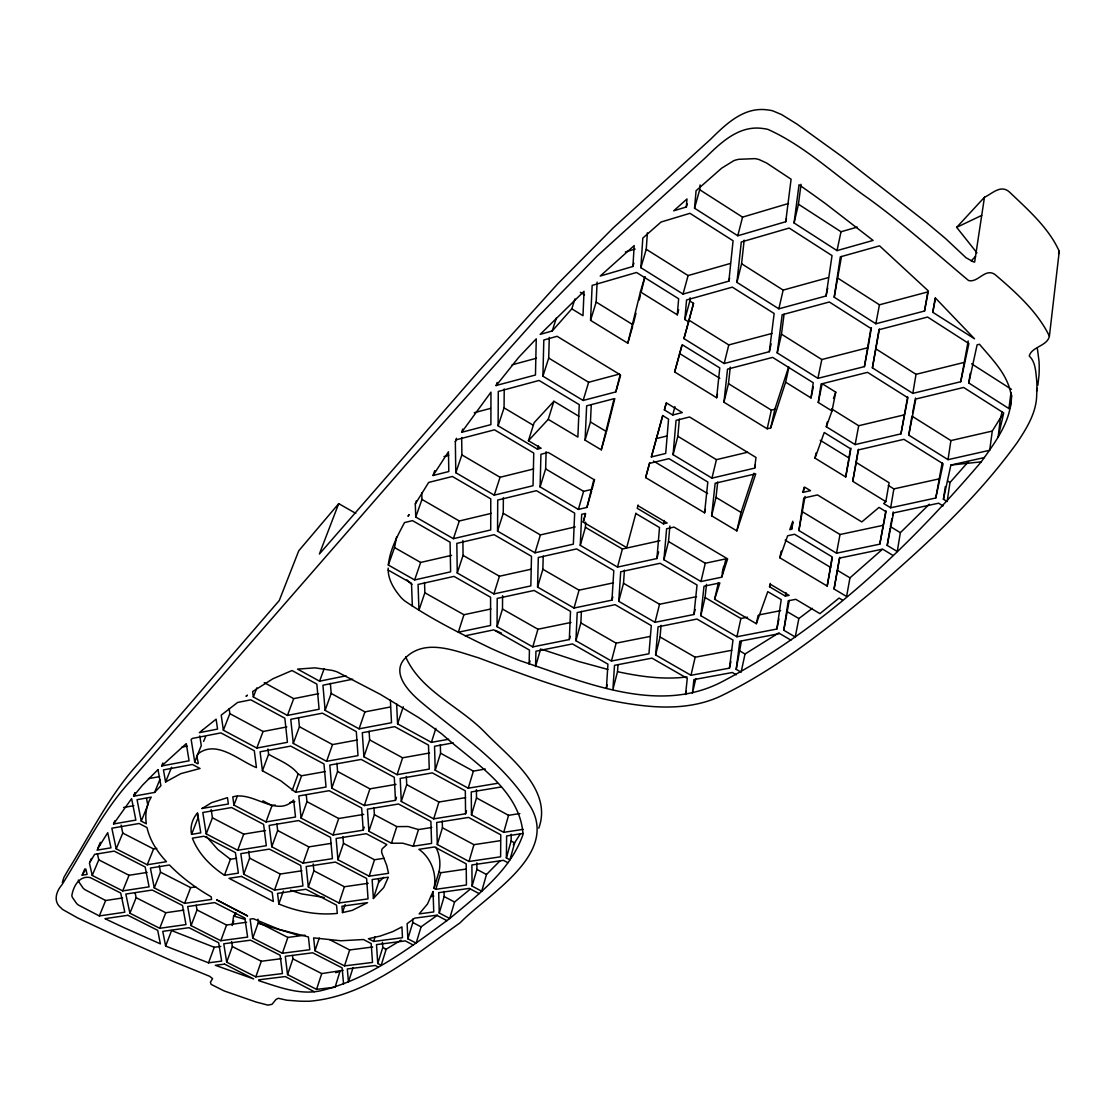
<?xml version="1.0" encoding="UTF-8"?>
<svg xmlns="http://www.w3.org/2000/svg" width="1115" height="1115" viewBox="0 0 1115 1115"><rect width="100%" height="100%" fill="white"/><g stroke="black" fill="none" stroke-linecap="round" stroke-linejoin="round"><path stroke-width="1.5" d="M497.067 626.658L497.206 598.421L534.113 590.462L570.504 611.355L569.319 639.55L532.775 646.895L497.067 626.658L502.489 609.041L502.586 595.717M497.555 531.116L497.722 500.05L536.468 490.684L574.657 513.123L573.347 544.162L534.991 552.803L497.555 531.116L503.241 513.304L503.367 497.75M553.89 401.261L534.155 422.669L528.426 440.69L541.11 448.216L537.444 449.15L498.112 425.818L498.28 391.463L539.075 380.452L579.243 404.634L577.877 437.08L548.232 419.365L553.89 401.261L578.88 416.271M498.112 425.818L504.064 407.853L504.217 388.94M197.439 813.434L197.843 818.298L191.571 834.368L200.784 832.835L197.55 812.933C192.379 818.619 189.885 826.814 191.571 834.368M511.214 834.229L511.13 841.017L514.656 842.926L509.945 859.846L506.377 857.937L506.628 835.943L523.088 833.435M388.187 568.12C387.741 579.256 393.93 589.152 400.898 597.319A30.523 19.554 18.8 0 0 404.466 600.72C431.38 619.132 460.816 633.794 490.14 647.982A427.282 308.98 14.4 0 0 520.329 660.819C583.103 681.418 657.488 715.273 721.684 681.934C822.772 628.999 907.694 548.106 981.228 461.847C995.165 442.279 1012.183 420.299 1011.096 394.919C1007.862 374.57 992.183 359.351 979.458 344.256L977.102 344.842L968.782 382.989L1008.936 408.578L1010.19 408.285L1011.835 395.435M537.569 587.075L538.308 557.5L576.622 548.914L613.808 570.587L611.954 600.121L574.03 608.037L537.569 587.075L542.852 569.263L543.228 556.092M540.106 486.907L540.928 454.279L548.218 452.439L593.877 479.534L586.922 507.409L578.364 509.416L540.106 486.907L545.639 468.913L546.113 451.714M542.907 376.201L543.813 340.019L557.082 336.298L620.135 374.696L615.814 391.909L583.145 400.466L542.907 376.201L548.705 358.082L549.277 337.385M575.925 640.735L577.208 612.539L615.09 604.678L651.299 625.626L648.944 653.766L611.452 661.014L575.925 640.735L580.859 622.923L581.417 611.299M658.603 551.911L656.916 558.531L617.515 567.089L580.274 545.346L581.696 514.322L585.417 513.444L583.257 522.113L626.7 547.618L635.912 513.207M585.082 440.16L586.643 405.832L614.114 398.682L601.264 449.833L585.082 440.16L590.448 421.986L591.271 404.815M632.623 326.514L627.787 343.197L590.546 320.339L592.149 285.398L636.526 272.478L678.645 298.75L677.293 314.82L640.428 291.893L644.804 276.841M580.274 545.346L585.417 527.339L585.668 522.154M590.546 320.339L596.177 302.067L597.124 282.109M632.902 266.471L634.212 245.579L600.218 276.046L632.902 266.471L633.891 263.14M618.755 601.32L620.707 571.772L660.066 563.284L697.042 585.013L693.948 614.49L655.021 622.323L618.755 601.32L623.522 583.298L624.414 570.155M640.86 267.684L642.811 238.08L661.056 222.024L689.948 213.313L733.085 240.756L728.862 281.133L683.049 294.067L640.86 267.684L646.254 249.3L647.369 232.854M686.324 691.244L685.572 694.506L687.258 678.394L651.968 658.129L614.504 665.334L612.915 689.46L617.515 671.676L617.989 664.763M62.328 882.536L63.834 877.533L68.489 869.449C90.886 833.658 109.591 794.772 138.413 763.538L279.252 600.539L298.778 550.754L338.709 503.632L355.797 513.388M656.916 558.531L659.509 527.534L635.843 513.527M686.31 206.986L686.993 198.972L673.711 210.819L686.31 206.986L687.188 203.906M655.62 654.951L658.073 626.825L696.973 619.048L732.987 640.052L729.447 668.136L690.979 675.286L655.62 654.951L660.066 636.972L661.083 625.348M663.927 559.744L666.617 528.747L674.031 527.088L727.621 558.88L721.726 577.18L700.959 581.528L663.927 559.744L668.512 541.528L669.892 526.001M673.07 454.669L676.066 420.369L689.558 416.982L755.998 457.471L754.66 468.133L711.969 478.126L673.07 454.669L677.836 436.286L679.356 419.115M683.941 338.598L688.61 321.845L684.847 319.517L686.561 299.977L732.318 287.14L774.158 313.51L769.336 351.685L724.179 363.518L683.941 338.598L693.544 303.336L689.823 301.022L690.115 297.761M694.547 208.212L696.081 190.707L721.684 168.156L733.809 160.672A25.506 20.474 12.2 0 1 738.938 159.292L754.855 158.637A19.652 15.819 11.9 0 1 759.329 159.668L766.576 162.999L791.093 179.208L785.727 221.718L737.782 235.767L694.547 208.212L699.69 189.717L700.109 184.937M704.596 512.816L707.816 482.028L669 458.655L649.585 463.352L645.655 477.582L704.596 512.816L705.405 509.471M716.652 397.748L719.774 367.922L682.241 344.716L674.645 371.964L716.652 397.748L717.489 394.375M388.327 565.026C389.916 549.751 397.442 535.925 404.522 522.573L412.522 520.635L450.084 542.211L450.613 571.828L414.641 579.939L388.327 565.026L394.543 547.577L396.564 536.97M700.819 615.703L704.011 586.211L719.872 582.922L714.617 599.215L756.346 623.703L767.775 591.647L781.211 599.591L776.862 629.027L736.904 636.763L700.819 615.703L705.07 597.501L706.506 584.358M711.635 515.813L715.161 483.255L755.747 473.805L736.834 530.879L711.635 515.813L716.025 497.415L717.712 481.959M785.643 382.166L770.702 427.923L767.19 428.787L723.942 402.222L727.524 369.149L772.625 357.399L813.239 382.752L810.995 397.943L785.643 382.166L788.737 368.131M736.917 282.36L741.28 241.997L789.169 228.059L832.027 255.6L826.062 295.977L778.841 308.813L736.917 282.36L741.587 263.739L744.165 240.185M723.942 402.222L728.471 383.671L730.283 367.114M1049.396 336.214C1038.009 312.437 1016.587 292.98 996.559 275.851C985.953 265.816 978.58 283.335 968.517 280.492C935.541 252.868 903.289 223.669 868.223 198.317C835.135 175.292 805.1 146.079 768.054 129.452A23.234 18.927 11.6 0 0 763.134 128.546C739.287 124.852 721.001 142.427 705.433 157.745L597.138 256.06L538.364 316.353L405.567 465.094L131.668 779.636C102.873 810.633 84.224 849.323 61.869 884.906C56.085 891.54 53.046 901.505 60.949 907.861A14.37 7.122 21.3 0 0 62.858 909.603L77.479 917.84L117.396 936.558L173.801 961.632L209.578 976.28L212.589 978.608L210.414 982.245L211.097 984.378L224.115 990.914L256.06 1002.023L267.935 1005.131L272.032 1004.308L275.935 999.528L278.234 998.273L286.708 1000.197L298.834 1001.131A142.26 73.353 19.2 0 0 309.552 1001.228C367.295 996.266 414.543 954.83 460.119 922.816C488.412 893.617 561.807 853.128 528.719 803.79C502.21 761.907 459.645 734.451 422.362 703.147C409.958 692.986 389.344 672.763 406.111 657.251C425.958 638.184 455.937 651.146 478.335 657.766C532.454 677.85 586.936 699.663 644.804 705.851C671.397 708.624 699.23 707.063 723.468 694.729C778.312 667.69 826.522 629.264 873.449 590.518C925.562 545.472 976.991 498.419 1017.396 442.279C1026.887 427.937 1036.588 412.327 1036.699 394.557A207.85 153.522 9.3 0 0 1036.713 380.494C1035.668 372.215 1035.793 362.138 1029.256 356.033C1031.584 346.667 1047.32 346.18 1049.396 336.214L1059.25 251.349C1049.09 228.408 1028.574 210.233 1010.469 193.006C1001.395 183.459 992.629 193.466 984.461 197.271L956.656 227.349L976.907 252.812M778.981 632.776L745.015 654.003L741.127 672.192L736.193 669.335L739.83 641.25L779.747 633.585L790.897 640.135M777.225 352.911L782.173 314.751L829.337 301.998L870.899 328.451L864.418 366.612L817.908 378.347L777.225 352.911L781.476 334.193L784.068 314.277M794.075 222.958L799.023 184.756A1119.655 641.585 21.9 0 1 825.546 203.655L873.101 240.422L837.017 250.61L794.075 222.958L798.438 204.226L801.03 184.296M1008.936 408.578L1010.998 392.508M736.193 669.335L741.405 641.223M992.28 431.059L989.702 450.265L948.029 459.659L908.753 435.129L911.945 416.118L950.9 440.578L992.28 431.059L1002.176 415.128M968.782 382.989L970.189 373.4M791.594 529.29L792.779 521.221L789.782 529.681L791.594 529.29L792.988 522.531M968.489 461.582L949.98 482.516L947.151 501.569L943.429 499.255L945.325 486.558M1059.25 251.349L1058.525 253.983M948.029 459.659L950.9 440.578M960.712 381.72L968.879 343.573L927.61 317.05L879.01 329.706L872.404 367.852L912.823 393.372L960.712 381.72L968.196 340.981M812.347 608.344L798.856 618.546L795.232 636.972L783.803 630.254L788.263 600.818L795.776 599.312L819.929 613.64L839.065 598.072L842.341 600.023M798.898 530.531L803.831 498.001L817.504 494.935L861.811 521.932L879.038 507.395L886.021 511.674L879.791 544.162L836.515 553.207L798.898 530.531L805.03 496.468M826.313 426.752L831.985 410.989L818.285 402.473L821.086 383.992L867.54 372.34L907.875 397.762L900.948 433.86L855.135 444.592L826.313 426.752L827.26 422.041M834.215 297.217L840.334 256.854L879.554 245.844L928.377 290.973L924.53 311.015L875.86 323.768L834.215 297.217L841.477 256.492M783.803 630.254L789.253 600.372M984.461 197.271L974.649 262.039L973.632 261.969L966.05 257.76L945.673 238.652L926.356 222.429L843.01 157.285L796.877 124.03L781.671 114.622L772.779 110.859A23.053 18.913 11.4 0 0 767.901 109.967C744.151 106.343 726.046 123.988 710.59 139.263L613.152 227.962L557.681 283.893L478.056 372.006L319.378 554.03L338.709 503.632M1037.856 385.26L1038.999 375.211A206.261 153.647 9.1 0 0 1039.013 361.135L1037.354 348.382M858.536 449.275L856.236 462.474L889.101 482.753L885.854 501.639L883.651 503.492L890.662 507.785L935.778 497.987L942.175 462.655M235.641 913.269L233.648 916L232.171 925.464L233.815 920.99M203.613 741.419L205.592 736.694M929.339 504.203L900.349 532.677L897.254 551.521L887.192 545.402L890.077 528.287M932.781 312.284L935.555 298.151L974.524 338.807L932.781 312.284L935.164 297.956M827.191 586.072L832.138 556.873L794.591 534.266L787.636 535.771L779.845 557.779L827.191 586.072L832.348 557.709M845.7 476.983L850.494 448.732L824.236 432.495L815.009 458.14L845.7 476.983L848.933 459.882M924.53 311.015L927.764 291.935L879.442 304.799L838.146 278.36M912.823 393.372L916.028 374.333L963.583 362.556M850.954 448.188L849.254 458.167L820.25 440.286M868.306 346.012L871.4 327.754M900.948 433.86L907.652 396.801M890.662 507.785L893.868 488.9L938.691 478.976M879.791 544.162L885.826 510.698M882.244 549.458L849.965 577.849L846.592 596.497L834.062 588.999L839.428 558.113L882.648 549.138L893.017 555.437M885.854 501.639L852.738 481.304L858.16 449.972L903.917 439.324L943.123 463.784L935.778 497.987M834.062 588.999L839.79 557.347M872.404 367.852L879.401 328.995M852.738 481.304L856.236 462.474M855.135 444.592L858.689 425.735L904.195 414.878M836.515 553.207L840.013 534.517L883.024 525.346M864.418 366.612L868.027 347.671L821.825 359.532L781.476 334.193M875.86 323.768L879.442 304.799M891.958 518.433L890.369 526.573L900.349 532.677M892.585 515.186L893.226 511.924M912.586 412.829L915.471 398.041M887.192 545.402L893.547 512.928L938.607 503.2L943.067 505.959M908.753 435.129L915.819 399.017L963.639 387.463L1003.709 412.954L998.092 437.345L1000.364 418.515M831.985 410.989L835.748 392.159L822.159 383.671L818.285 402.473M776.862 629.027L778.911 619.006M770.228 583.396L769.531 586.741L785.35 596.121L786.033 592.762M815.009 458.14L816.041 453.025M802.995 492.37L804.821 487.213L810.521 490.67L802.995 492.37L804.04 487.269M810.995 397.943L813.295 386.989M779.845 557.779L781.239 551.047M817.908 378.347L821.825 359.532M756.346 623.703L758.116 615.355M826.062 295.977L827.72 288.13M837.017 250.61L841.003 231.753L857.282 227.098M729.447 668.136L730.882 661.529M736.904 636.763L740.89 618.504L747.51 617.194M943.429 499.255L950.886 465.053L984.378 457.54M770.702 427.923L774.855 409.261L788.709 366.724M767.19 428.787L771.371 410.125L774.855 409.261M754.66 468.133L755.426 464.746M736.834 530.879L741.029 512.426L753.991 473.206M695.816 678.547L692.429 693.279L693.906 679.593L732.332 672.498L736.29 674.784M714.617 599.215L718.436 582.601M722.158 572.929L723.691 566.267M721.726 577.18L725.921 558.852L705.279 563.256L668.512 541.528M1000.629 418.111L1002.12 411.602M690.979 675.286L695.161 657.237L731.747 650.282M778.841 308.813L783.162 290.095L828.375 277.607M769.336 351.685L771.134 343.894M785.727 221.718L786.465 218.596M700.959 581.528L705.279 563.256M693.948 614.49L695.119 609.543M711.969 478.126L716.429 459.659L747.426 452.272M627.787 343.197L640.428 291.893M633.515 323.197L635.968 313.259M639.23 300.005L640.456 295.029M641.278 291.726L644.958 276.813M724.179 363.518L728.778 344.925L771.984 333.427M1036.546 391.212L1037.257 388.341M607.229 684.749L606.435 687.983L607.926 664.15L572.455 643.926L535.939 651.216L535.562 666.547L540.65 648.916M655.021 622.323L659.536 604.26L696.554 596.65M614.811 398.585L606.504 431.63L590.448 421.986M594.588 479.464L592.121 489.318L583.605 491.353L545.639 468.913M728.862 281.133L729.656 278.025M638.128 504.997L637.236 508.315L663.425 523.841L664.275 520.524M737.782 235.767L742.548 217.146L788.514 203.488M611.452 661.014L616.135 643.16L650.031 636.456M666.171 403.24L664.387 409.93L672.721 415.003L674.923 406.627M645.655 477.582L649.655 462.627M651.369 456.941L662.798 415.644L668.568 419.156L665.697 453.457L651.369 456.941L662.672 415.449M674.645 371.964L681.809 345.483M688.61 321.845L693.544 303.336M617.515 567.089L622.379 549.012L659.927 540.705M684.847 319.517L689.823 301.022M611.954 600.121L612.832 596.846M677.293 314.82L678.673 309.775M683.049 294.067L688.08 275.572L730.353 263.461M664.387 409.93L666.338 402.85L682.31 412.578L672.721 415.003M569.319 639.55L570.225 636.317M574.03 608.037L579.047 590.169L613.487 582.824M506.377 857.937L511.13 841.017M500.733 787.051L471.255 791.943L471.464 814.898L503.729 832.348L508.552 815.33L519.827 813.56M500.119 860.752L486.488 874.508L481.722 891.22L472.077 886.091L471.896 864.947L503.464 860.334L507.882 862.703M586.922 507.409L591.647 490.962M583.257 522.113L585.612 513.904M615.814 391.909L620.609 375.281M601.264 449.833L606.03 433.289M578.364 509.416L583.605 491.353M472.077 886.091L476.899 869.393L476.872 862.857M469.011 861.477L500.607 856.808L500.774 834.814L468.551 817.42L436.69 822.48L437.317 844.543L469.011 861.477L473.917 844.682L500.412 840.668M532.775 646.895L537.946 629.236L570.991 622.449M530.057 660.972L529.123 664.178L529.43 650.045L493.778 629.864L465.164 635.801M470.14 889.24L454.558 902.021L449.721 918.523C410.153 947.625 369.149 979.179 320.493 990.803C299.433 995.277 278.555 986.984 258.792 980.684L258.68 979.834L285.301 976.559L314.319 991.723M346.026 675.815L319.587 681.181L297.538 669.111L315.057 667.857L332.159 670.408A28.6 17.115 19.7 0 1 337.176 671.913L380.299 694.338L418.362 717.419A321.427 174.121 19.9 0 1 442.223 734.283C472.635 761.88 520.259 789.239 523.019 834.466C510.517 870.467 477.875 894.941 449.721 918.523L439.268 913.018L444.16 896.544L444.035 891.429M471.464 814.898L476.495 797.922L476.439 789.699M465.582 813.769L465.303 790.814L432.327 772.89L400.187 778.437L401.289 801.462L433.707 818.87L465.582 813.769L466.502 810.689M434 888.348C437.164 874.021 431.017 857.728 418.906 849.337L434.543 846.954L466.182 863.832L466.432 884.989L435.812 889.31L434 888.348L439.003 871.777C440.885 863.581 439.7 854.745 435.937 847.233M435.812 889.31L440.801 872.738L466.209 869.045M583.145 400.466L588.636 382.264L619.466 374.055M453.248 742.883L434.543 746.256L435.212 770.228L468.244 788.193L473.373 771.134L485.262 769.043M437.512 915.122L421.08 926.844L416.16 943.123L407.853 938.802L407.128 923.638L414.682 918.161L436.592 915.22L446.99 920.669M534.991 552.803L540.399 534.935L575.215 526.921M437.317 844.543L442.432 827.776L442.265 820.961M407.853 938.802L412.829 922.523L412.675 919.136M433.707 818.87L438.92 802.033L465.638 797.629M493.903 593.919L530.838 585.905L531.493 556.315L494.112 534.698L456.829 543.381L457.262 572.999L493.903 593.919L499.436 576.232L531.172 569.207M435.212 770.228L440.564 753.21L440.341 744.611M537.444 449.15L538.475 445.861M413.247 846.243L431.589 843.428L430.892 821.365L398.529 803.999L367.42 809.155L368.898 831.274L391.449 843.247L402.822 843.205L413.247 846.243L418.473 829.574L431.756 827.469M382.779 947.429L386.194 949.199L381.191 965.269L377.762 963.499L382.779 947.429L382.459 942.259M571.814 308.827L582.992 315.698L584.023 291.308L540.162 334.388L552.204 330.988L571.814 308.827L574.964 298.89M373.65 941.45L402.473 937.715L401.93 926.899L392.703 931.638L380.117 936.084L368.41 938.732L373.65 941.45L375.184 936.6M396.619 703.774L397.581 723.858L431.407 742.367L435.867 728.374M490.935 608.971L463.938 614.727L458.321 632.219L490.53 625.487L490.586 597.25L454 576.385L418.069 584.441L418.947 610.212L424.857 592.776L424.536 582.448M373.4 898.495L372.131 879.554L388.327 877.184L383.741 887.54L373.4 898.495L378.654 882.146L378.431 878.69M391.449 843.247L396.787 826.619L408.118 826.536L418.473 829.574M353.037 967.709L348.451 982.008L347.322 968.949L375.309 965.506L378.166 966.984M344.507 965.897L372.508 962.44L371.183 943.527L363.448 939.527L340.883 940.767L313.649 937.882L315.001 950.774L344.507 965.897L349.678 949.952L372.633 947.011M552.204 330.988L556.469 317.775M401.289 801.462L406.71 784.639L406.348 776.388M369.177 876.181L388.55 873.324L386.738 865.477L381.804 852.947A18.704 10.342 17.5 0 1 382.236 848.752L386.849 844.613L366.264 833.685L336.117 838.494L337.943 859.763L369.177 876.181L374.515 859.749L384.159 858.285M456.467 438.293L455.338 441.54L455.798 472.704L494.252 495.144L500.05 477.276L533.597 468.983M395.477 800.347L394.306 777.322L361.176 759.427L329.803 765.071L331.782 788.152L364.34 805.532L395.477 800.347L396.466 797.281M397.093 774.688L429.247 769.099L428.495 745.113L394.71 726.659L362.305 732.722L363.908 756.764L397.093 774.688L402.613 757.796L429.568 752.987M457.262 572.999L463.06 555.382L462.892 540.538M343.573 984.071L342.138 967.89L312.674 952.795L285.287 956.308L287.545 974.621L316.548 989.353L321.747 973.604L343.127 970.287M368.898 831.274L374.389 814.661L373.957 807.831M342.486 912.6L341.943 906.23L367.546 902.648L352.284 910.356L342.486 912.6L345.148 904.502M397.581 723.858L403.254 706.785M339.002 902.983L368.048 898.885L366.612 878.453L335.42 862.076L306.179 866.536L308.325 887.024L339.002 902.983L344.396 886.76L368.215 883.289M363.225 830.173L361.678 808.041L329.176 790.688L298.792 795.943L301.106 818.117L333.05 834.996L363.225 830.173L364.229 827.149M416.439 500.746L415.31 503.952L415.756 517.053L453.387 538.684L459.296 520.998L491.367 513.346M364.34 805.532L369.915 788.849L396.034 784.375M315.001 950.774L319.266 938.022M497.179 382.445L496.077 385.72L518.754 357.302L536.259 338.821L535.465 375.002L496.286 385.456M337.943 859.763L343.476 843.358L342.932 836.794M333.05 834.996L338.695 818.508L363.727 814.396M287.545 974.621L292.911 958.886L292.506 955.541M363.908 756.764L369.65 739.9L369.107 731.287M414.641 579.939L420.662 562.448L451.575 555.34M455.798 472.704L461.889 454.906L461.68 437.568M352.661 679.216L322.946 685.223L325.106 710.353L359.072 728.834L364.926 711.886L390.431 706.98M461.638 432.299L490.962 392.159L490.907 424.634L461.638 432.299L462.767 429.052M282.388 953.255L309.789 949.715L308.423 936.962L279.28 929.478L253.258 918.676L250.081 919.108L252.771 938.147L282.388 953.255L287.851 937.436L304.911 935.164M308.325 887.024L313.9 870.815L313.217 863.972M303.141 863.163L332.409 858.675L330.514 837.393L298.625 820.556L269.161 825.435L271.781 846.773L303.141 863.163L308.827 846.884L331.113 843.372M331.782 788.152L337.58 771.482L336.911 763.218M255.809 976.865L282.443 973.576L280.13 955.262L250.554 940.182L223.767 943.778L226.693 962.147L255.809 976.865L261.3 961.255L281.203 958.705M433.052 475.506L448.453 451.798L448.815 471.52L433.052 475.506L434.752 470.655M326.611 761.322L357.999 755.635L356.312 731.593L322.388 713.168L290.764 719.314L293.287 743.412L326.611 761.322L332.521 744.583L357.19 740.012M278.834 903.958L277.537 893.394L305.914 889.24L336.549 905.157L337.288 913.408C317.413 915.401 297.175 911.666 278.834 903.958L283.349 891.136M415.756 517.053L421.958 499.422L421.763 492.872M274.513 890.132L302.918 885.951L300.716 865.463L269.398 849.1L240.812 853.644L243.725 874.188L274.513 890.132L280.227 874.048L301.872 870.773M301.106 818.117L306.96 801.657L306.263 794.814M252.771 938.147L258.415 922.356L257.983 919.164M769.531 586.741L770.409 584.274L789.113 595.368L785.35 596.121M833.49 398.473L835.748 392.159M295.614 792.319L326.026 787.037L323.963 763.956L290.708 746.102L260.088 751.817L262.429 770.772L280.882 780.876L295.614 792.319L301.58 775.789L325.12 771.594M325.106 710.353L331.183 693.446L330.361 683.37M226.693 962.147L232.352 946.551L231.572 941.52M271.781 846.773L277.663 830.522L276.882 823.929M292.186 790.507L298.165 773.963C290.736 764.444 278.708 760.221 268.603 754.256L267.99 749.071M266.011 821.95L295.489 817.03L293.663 800.068C276.534 818.02 253.314 790.73 232.784 796.877L233.941 805.086L266.011 821.95L272.004 805.615L275.266 805.044M319.587 681.181L324.117 668.847M208.533 962.816L221.648 961.116L218.665 942.746L188.979 927.68L162.762 931.36L165.633 946.064L208.533 962.816L214.261 947.276L220.798 946.398M243.725 874.188L249.635 858.132L248.687 851.261M220.798 940.726L247.614 937.102L244.868 918.063L214.665 902.593L187.696 906.537L191.083 925.631L220.798 940.726L226.554 925.032L246.596 922.244M293.287 743.412L299.419 726.715L298.555 718.074M224.463 875.261L238.373 873.129L235.404 852.585L203.975 836.25L192.379 838.159C198.358 853.769 210.749 866.146 224.463 875.261L230.443 859.275L236.603 858.299M287.447 715.426L319.099 709.238L316.855 684.108L292.019 670.533L272.896 678.77L252.659 691.537L253.328 696.986L287.447 715.426L293.705 698.645L318.583 693.669M237.704 850.271L266.304 845.7L263.6 824.361L231.585 807.539L202.805 812.501L206.219 833.895L237.704 850.271L243.711 834.132L265.495 830.55M262.429 770.772L268.603 754.256M233.941 805.086L237.328 796.194M256.798 748.067L287.433 742.311L284.841 718.199L250.777 699.816L237.62 702.464L221.216 715.133L223.348 730.2L256.798 748.067L263.084 731.496L286.82 726.924M191.083 925.631L197.021 909.965L196.184 905.171M206.219 833.895L212.435 817.783L211.167 809.532M165.633 946.064L171.585 930.579L214.261 947.276M184.63 903.373L211.613 899.401L211.195 896.808C195.989 888.084 181.703 877.589 169.48 865.003L150.4 868.041L154.274 887.888L184.63 903.373L190.679 887.624L195.71 886.871M159.724 928.293L185.968 924.586L182.512 905.491L152.211 890.035L125.828 894.063L129.898 913.213L159.724 928.293L165.773 912.739L183.752 910.133M253.328 696.986L256.868 687.857M223.348 730.2L229.857 713.656L229.174 708.61M154.274 887.888L160.504 872.167L159.25 865.519M129.898 913.213L136.128 897.687L135.138 892.878M194.735 761.893L191.153 739.468L192.379 738.437L220.909 732.89L254.304 750.73L256.436 767.594C239.697 761.099 217.606 739.97 199.041 753.085C193.341 755.942 202.93 768.333 194.735 761.893L201.271 745.545L199.78 735.9M147.236 864.766L166.47 861.686C157.438 852.083 149.926 840.571 146.999 827.567L139.124 823.497L111.834 828.208L116.225 848.863L147.236 864.766L153.591 848.961L156.783 848.431M165.591 781.991L163.445 769.894L192.407 764.472L200.045 768.5L180.909 773.601L165.591 781.991L171.571 767.259M122.706 890.899L149.089 886.843L145.159 866.982L114.19 851.121L94.608 854.369L89.423 863.149L92.238 875.442L122.706 890.899L129.047 875.289L147.124 872.432M99.319 915.945L124.824 912.195L120.699 893.031L90.287 877.603C79.235 875.191 73.283 886.564 71.848 895.512A16.112 8.07 21.2 0 0 72.461 897.505L76.587 903.471A12.363 6.174 21.2 0 0 78.468 905.073L99.319 915.945L105.66 900.516L122.608 897.951M161.647 765.977L186.275 743.607L189.076 760.806L161.647 765.977L162.86 763.022M141.257 821.142L137.061 799.692L151.25 797.141C146.33 804.988 144.922 814.689 146.33 823.776L141.257 821.142L147.793 805.169L146.539 798.549M134.859 792.863L133.758 796.194L154.609 792.43L159.877 779.524M116.225 848.863L122.761 833.086L121.117 825.114M133.758 796.194L135.096 792.988M113.549 823.957L131.612 798.633L135.863 820.082L113.549 823.957L114.873 820.793M92.238 875.442L98.775 859.846L97.395 853.686M82.162 875.191L85.855 869.087L87.095 874.397L82.162 875.191L84.782 868.961M90.078 861.588L91.402 858.466M97.716 848.571L100.364 842.285M538.782 828.194C553.04 789.127 509.123 757.42 485.61 733.043C460.537 706.687 420.843 691.398 405.651 656.791M520.134 834.173L513.29 844.849M415.31 503.952L428.662 482.433L452.369 476.481L490.767 498.865L490.712 529.946L453.387 538.684M455.338 441.54L456.579 439.7L494.489 429.832L533.75 453.08L533.04 485.722L494.252 495.144M236.004 912.878L235.376 914.997M154.609 792.43L160.908 785.74L157.995 769.615M133.521 796.082L142.511 785.183L157.856 769.754M971.235 260.966L975.514 256.339M528.426 440.69L548.232 419.365M383.811 877.338L378.654 882.146M201.927 808.612L211.725 802.605L227.46 797.657L228.38 804.013L202.122 808.431M400.996 940.154L385.274 949.757M956.656 227.349L981.716 215.404M625.362 251.962L635.118 249.077M335.643 972.67L339.964 971.444L335.113 987.151M512.106 364.814L536.454 358.222M474.279 412.717L490.447 408.411M443.979 456.565L448.676 455.352M656.261 438.613L667.355 435.881M663.425 523.841L667.146 523.005L637.947 505.68M759.092 614.895L780.612 610.644M181.982 747.106L187.097 746.116M359.072 728.834L391.518 722.729L390.361 700.095M148.42 778.674L159.598 776.598M431.407 742.367L448.662 739.245M123.612 807.483L133.884 805.657M289.942 802.535L294.834 801.699M468.244 788.193L497.374 783.329M503.729 832.348L523.144 829.351M430.613 896.585L433.846 896.139M687.035 676.917C663.787 679.913 640.261 676.568 617.515 671.676M316.548 989.353L334.835 987.263M950.886 465.053L981.228 461.847M324.214 897.45L301.649 893.909L290.513 890.258M607.856 669.432L579.215 661.641L541.834 649.348M233.648 916L245.202 919.443M258.401 923.373L298.026 935.164M105.66 900.516L84.935 889.659A12.293 6.202 21.2 0 1 83.054 888.056L78.984 882.063A16.028 8.112 21.3 0 1 78.371 880.07M136.128 897.687L165.773 912.739M232.352 946.551L261.3 961.255M98.775 859.846L129.047 875.289M197.021 909.965L226.554 925.032M292.911 958.886L321.747 973.604M160.504 872.167L190.679 887.624M258.415 922.356L287.851 937.436M122.761 833.086L153.591 848.961M329.594 939.611L349.678 949.952M249.635 858.132L280.227 874.048M413.331 945.074L405.303 940.893L376.494 944.6L377.762 963.499M212.435 817.783L243.711 834.132M313.9 870.815L344.396 886.76M412.829 922.523L421.08 926.844M277.663 830.522L308.827 846.884M262.903 800.807L272.004 805.615M343.476 843.358L374.515 859.749M444.16 896.544L454.558 902.021M306.96 801.657L338.695 818.508M439.003 871.777L440.801 872.738M479.129 893.603L469.29 888.39L438.683 892.669L439.268 913.018M298.165 773.963L301.58 775.789M374.389 814.661L396.787 826.619M476.899 869.393L486.488 874.508M463.938 614.727L424.857 592.776M229.857 713.656L263.084 731.496M337.58 771.482L369.915 788.849M442.432 827.776L473.917 844.682M299.419 726.715L332.521 744.583M406.71 784.639L438.92 802.033M264.241 682.645L293.705 698.645M369.65 739.9L402.613 757.796M476.495 797.922L508.552 815.33M331.183 693.446L364.926 711.886M440.564 753.21L473.373 771.134M388.215 570.1L411.505 583.284L412.369 606.253M394.543 547.577L420.662 562.448M502.489 609.041L537.946 629.236M463.06 555.382L499.436 576.232M580.859 622.923L616.135 643.16M421.958 499.422L459.296 520.998M542.852 569.263L579.047 590.169M660.066 636.972L695.161 657.237M503.241 513.304L540.399 534.935M623.522 583.298L659.536 604.26M740.109 651.146L745.015 654.003M461.889 454.906L500.05 477.276M585.417 527.339L622.379 549.012M705.07 597.501L740.89 618.504M787.511 611.842L798.856 618.546M504.064 407.853L532.984 425.08M716.025 497.415L741.029 512.426M837.518 570.378L849.965 577.849M653.474 461.053L707.579 493.541M785.169 540.134L830.689 567.465M548.705 358.082L588.636 382.264M677.836 436.286L716.429 459.659M802.688 511.91L840.013 534.517M580.371 292.325L584.525 294.89M596.177 302.067L633.111 324.855M679.579 353.511L719.802 378.32M728.471 383.671L771.371 410.125M888.307 485.471L893.868 488.9M688.875 320.103L728.778 344.925M831.525 408.829L858.689 425.735M947.513 480.983L949.98 482.516M646.254 249.3L688.08 275.572M741.587 263.739L783.162 290.095M875.944 348.911L916.028 374.333M699.69 189.717L742.548 217.146M971.597 363.811L1011.416 389.302M798.438 204.226L841.003 231.753M230.443 859.275L217.871 849.56L206.359 836.459M411.909 584.441L410.473 583.298A30.328 19.624 18.8 0 1 406.947 579.898M501.485 633.139A424.09 309.371 14.4 0 1 495.534 630.449M433.038 891.54L427.505 903.986L419.156 913.91L433.763 911.931L433.038 891.54M99.695 845.532L97.061 850.146L110.956 847.818L107.709 832.71L99.695 845.532M408.94 514.754L408.174 516.078L408.94 514.754M202.428 730.13L199.334 732.666L217.55 729.099L216.115 719.147L202.428 730.13M247.307 695.328L246.234 696.108L247.307 695.328M241.439 876.418L229.021 878.313L273.342 901.477L272.185 892.321L241.439 876.418M127.918 915.29L104.949 918.649A1591.551 1322.474 17.5 0 0 124.03 927.666L160.379 943.861L157.703 930.328L127.918 915.29M247.502 915.903L216.756 899.889L247.502 915.903M224.575 964.113L215.306 965.297L253.662 978.928L224.575 964.113"/></g></svg>
